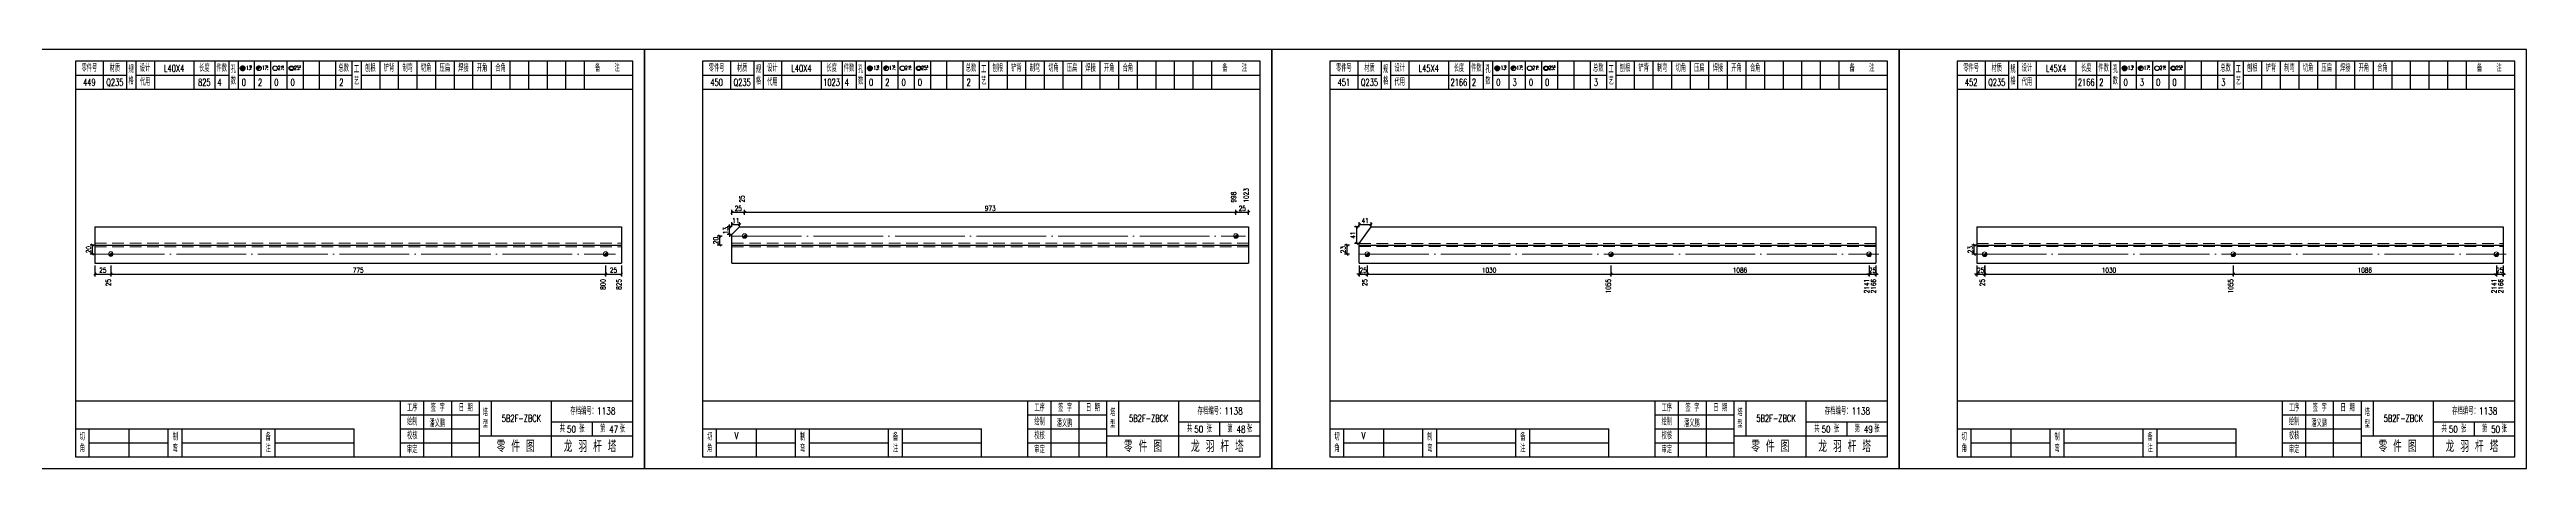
# Model space of a CAD drawing. Header units: millimetres. Extents: x 0 to 30240, y -10896 to -1348.
# Drawn here: x 12434 to 13500, y -3152 to -2972 of the extents above; entities that cross this region are included whole.
import ezdxf
from ezdxf.enums import TextEntityAlignment as Align

# ---------------------------------------------------------------- set-up
doc = ezdxf.new("R2010")
doc.units = ezdxf.units.MM
doc.header["$LTSCALE"] = 20
doc.header["$PDMODE"] = 1
doc.linetypes.add('DASHDOT2X', pattern=[1.75, 1.5, -0.125, 0, -0.125])
doc.linetypes.add('HIDDEN', pattern=[0.375, 0.25, -0.125])
for name, color, linetype, lineweight in [('1', 7, 'Continuous', 25), ('11', 3, 'Continuous', 13), ('2', 1, 'HIDDEN', 13), ('5', 1, 'Continuous', 13), ('7', 2, 'DASHDOT2X', 13)]:
    doc.layers.add(name, color=color, linetype=linetype, lineweight=lineweight)
doc.styles.get("Standard").update_dxf_attribs({"font": 'simplex', "width": 0.7, "bigfont": 'gbhzfs.shx'})
doc.styles.add('SYMBOL_TXT', font='txt.shx', dxfattribs={"width": 0.6})
doc.styles.add('TITLE_TXT', font='simplex.shx', dxfattribs={"width": 0.75, "height": 2.5, "bigfont": 'gbhzfs.shx'})
doc.dimstyles.get("Standard").update_dxf_attribs({"dimtxt": 2.1, "dimasz": 1, "dimexe": 1.05, "dimexo": 0, "dimgap": 0.63, "dimtad": 1, "dimzin": 0, "dimdsep": 46, "dimtxsty": 'standard', "dimblk": 'OBLIQUE', "dimblk1": 'OBLIQUE', "dimblk2": 'OBLIQUE', "dimcen": 0.09, "dimadec": 0, "dimazin": 0, "dimtfac": 1, "dimtdec": 1, "dimtix": 1, "dimtmove": 0, "dimatfit": 3, "dimfxl": 0, "dimtolj": 1, "dimtzin": 0, "dimarcsym": 0})
pattern_1 = [(0, (-3, 0), (0, 0.0125), [])]

# ---------------------------------------------------------------- blocks, each defined once
blk = doc.blocks.new('M12_HOLE')
h = blk.add_hatch()
h.set_pattern_fill('LINE', scale=0.1, style=0)
h.set_pattern_definition(pattern_1)
h.paths.add_polyline_path([(-5, 0, 1), (-1, 0, 1)])
at = {"color": 7}
blk.add_circle((-3, 0), 2, dxfattribs=at)
at = {"color": 7, "attachment_point": 1, "style": 'SYMBOL_TXT'}
for s, insert, char_height, width in [('13\\f??|b0|i0|c0|p54;.', (-0.1, 2.1), 3.5, 5.707), ('5', (3.7, 2.3), 1.8, 2.931)]:
    blk.add_mtext(s, dxfattribs=dict(at, insert=insert, char_height=char_height, width=width))
blk = doc.blocks.new('M16_HOLE')
h = blk.add_hatch()
h.set_pattern_fill('LINE', scale=0.1, style=0)
h.set_pattern_definition(pattern_1)
h.paths.add_polyline_path([(-1.6, 1.4, 0.668179), (-5, 0, 0.198912), (-4.4, -1.4)])
at = {"color": 7}
blk.add_circle((-3, 0), 2, dxfattribs=at)
at = {"color": 7, "attachment_point": 1, "style": 'SYMBOL_TXT'}
for s, insert, char_height, width in [('17.', (-0.4, 2.1), 3.5, 6.316), ('5', (3.6, 2.3), 1.8, 1.822)]:
    blk.add_mtext(s, dxfattribs=dict(at, insert=insert, char_height=char_height, width=width))
blk = doc.blocks.new('M20_HOLE')
at = {"color": 7}
blk.add_circle((-3, 0), 2, dxfattribs=at)
at = {"color": 7, "attachment_point": 1, "style": 'SYMBOL_TXT'}
for s, insert, char_height, width in [('21.', (-0.7, 2), 3.5, 6.074), ('5', (3.3, 2), 1.8, 1.458)]:
    blk.add_mtext(s, dxfattribs=dict(at, insert=insert, char_height=char_height, width=width))
blk = doc.blocks.new('M24_HOLE')
at = {"color": 7}
for radius in [2, 1.5]:
    blk.add_circle((-3, 0), radius, dxfattribs=at)
at = {"color": 7, "attachment_point": 1, "style": 'SYMBOL_TXT'}
for s, insert, char_height, width in [('25.', (-0.7, 2.1), 3.5, 2.429), ('5', (3.9, 2.3), 1.8, 1.944)]:
    blk.add_mtext(s, dxfattribs=dict(at, insert=insert, char_height=char_height, width=width))
blk = doc.blocks.new('JgCard')
for p, q in [((270, 180), (0, 180)), ((0, 180), (0, 0)), ((265, 175), (25, 175)), ((25, 175), (25, 5)), ((37, 175), (37, 163)), ((47, 175), (47, 163)), ((51, 175), (51, 163)), ((59, 175), (59, 163)), ((76, 175), (76, 163)), ((85, 175), (85, 163)), ((91, 175), (91, 163)), ((95, 175), (95, 163)), ((102, 175), (102, 163)), ((109, 175), (109, 163)), ((116, 175), (116, 163)), ((123, 175), (123, 163)), ((130, 175), (130, 163)), ((137, 175), (137, 163)), ((144, 175), (144, 163)), ((148, 175), (148, 163)), ((156, 175), (156, 163)), ((164, 175), (164, 163)), ((172, 175), (172, 163)), ((180, 175), (180, 163)), ((188, 175), (188, 163)), ((196, 175), (196, 163)), ((204, 175), (204, 163)), ((212, 175), (212, 163)), ((220, 175), (220, 163)), ((228, 175), (228, 163)), ((236, 175), (236, 163)), ((244, 175), (244, 163)), ((265, 5), (265, 175)), ((270, 0), (270, 180)), ((25, 169), (47, 169)), ((25, 163), (265, 163)), ((51, 169), (91, 169)), ((95, 169), (144, 169)), ((148, 169), (265, 169)), ((25, 29), (265, 29)), ((165, 5), (165, 29)), ((165, 23), (199, 23)), ((175, 5), (175, 29)), ((187, 5), (187, 29)), ((199, 5), (199, 29)), ((204, 29), (204, 14)), ((230, 5), (230, 29)), ((25, 17), (145, 17)), ((31, 5), (31, 17)), ((31, 11), (65, 11)), ((48, 17), (48, 5)), ((65, 5), (65, 17)), ((71, 5), (71, 17)), ((71, 11), (105, 11)), ((105, 5), (105, 17)), ((111, 5), (111, 17)), ((111, 11), (145, 11)), ((145, 5), (145, 17)), ((165, 17), (199, 17)), ((165, 11), (199, 11)), ((199, 14), (265, 14)), ((230, 20), (265, 20)), ((247.5, 20), (247.5, 14)), ((0, 0), (270, 0)), ((25, 5), (265, 5))]:
    blk.add_line(p, q)
blk.add_lwpolyline([(96, 172, -1), (98, 172, -1)], format="xyb", close=True)
blk.add_point((145, 96))
at = {"xscale": 0.5, "yscale": 0.5, "zscale": 0.5}
for name, p in [('M12_HOLE', (98.5, 172)), ('M16_HOLE', (105.5, 172)), ('M20_HOLE', (112.5, 172)), ('M24_HOLE', (119.5, 172))]:
    blk.add_blockref(name, p, dxfattribs=at)
at = {"style": 'TITLE_TXT', "width": 0.75}
for s, height, p in [('存档编号：1138', 3.08, (238, 23.1)), ('潘义鹏', 3, (177.4, 17.9)), ('龙 羽 杆 塔', 5, (235.2, 7))]:
    blk.add_text(s, height=height, dxfattribs=at).set_placement(p)
at = {"attachment_point": 5, "style": 'TITLE_TXT'}
for s, insert, char_height, width in [('零件号', (31, 172), 3, 15), ('材质', (42, 172), 3, 8), ('规格', (49, 169), 3, 4), ('设计', (55, 172), 3, 8), ('长度', (80.5, 172), 3, 8), ('件数', (88, 172), 3, 6), ('孔数', (93, 169), 3, 4), ('总数', (140.5, 172), 3, 7), ('工\\P艺', (146, 169), 3, 4), ('刨根', (152, 172), 3, 8), ('铲背', (160, 172), 3, 8), ('制弯', (168, 172), 3, 8), ('切角', (176, 172), 3, 8), ('压扁', (184, 172), 3, 8), ('焊接', (192, 172), 3, 8), ('开角', (200, 172), 3, 8), ('合角', (208, 172), 3, 8), ('备    注', (254, 172), 3, 22), ('代用', (55, 166), 3, 8), ('绘制', (170, 20), 3, 10), ('工序', (170, 26), 3, 10), ('签 字', (181, 26), 3, 12), ('日 期', (193, 26), 3, 12), ('塔\\P型', (201.5, 21.5), 3, 5), ('切\\P角', (28, 11), 3, 6), ('制\\P弯', (68, 11), 3, 6), ('备\\P注', (108, 11), 3, 6), ('校核', (170, 14), 3, 10), ('零 件 图', (214.5, 9.5), 5, 31), ('共    张', (238.8, 17), 3, 17.5), ('第    张', (256.2, 17), 3, 17.5), ('审定', (170, 8), 3, 10)]:
    blk.add_mtext(s, dxfattribs=dict(at, insert=insert, char_height=char_height, width=width))
blk = doc.blocks.new('M16')
for p, q in [((-0.7, -0.7), (0.7, 0.7)), ((-0.4, 0), (0.4, 0)), ((0, 0.4), (0, -0.4))]:
    blk.add_line(p, q)
blk.add_circle((0, 0), 1)
for radius in [0.8, 0.6, 0.4, 0.2]:
    blk.add_arc((0, 0), radius, 225, 45)
blk = doc.blocks.new('_Oblique')
at = {"color": 0, "linetype": 'ByBlock', "lineweight": -2}
blk.add_line((-0.5, -0.5), (0.5, 0.5), dxfattribs=at)
blk = doc.blocks.new('*D2278')
at = {"layer": '11', "color": 0, "lineweight": -2}
for p, q in [((12727.6, -3048.4), (12725.5, -3048.4)), ((12726.5, -3048.4), (12726.5, -3047.4)), ((12726.5, -3051.7), (12726.5, -3048.4)), ((12727.6, -3051.7), (12725.5, -3051.7)), ((12726.5, -3051.7), (12726.5, -3052.7))]:
    blk.add_line(p, q, dxfattribs=at)
at = {"layer": 'Defpoints', "color": 0}
for p in [(12726.5, -3048.4), (12727.6, -3048.4), (12727.6, -3051.7)]:
    blk.add_point(p, dxfattribs=at)
at = {"layer": '11', "color": 0, "lineweight": -2}
for p, rotation in [((12726.5, -3048.4), 270), ((12726.5, -3051.7), 90)]:
    blk.add_blockref('_Oblique', p, dxfattribs=dict(at, rotation=rotation))
at = {"layer": '11', "color": 0, "insert": (12724.9, -3050), "char_height": 2.1, "attachment_point": 5, "rotation": 90}
blk.add_mtext('\\A1;13', dxfattribs=at)
blk = doc.blocks.new('*D2281')
at = {"layer": '11', "color": 0, "lineweight": -2}
for p, q in [((12997.6, -3068.7), (12996.6, -3068.7)), ((12997.6, -3065), (12997.6, -3069.7)), ((12997.6, -3068.7), (13001, -3068.7)), ((13001, -3065), (13001, -3069.7)), ((13001, -3068.7), (13002, -3068.7))]:
    blk.add_line(p, q, dxfattribs=at)
at = {"layer": 'Defpoints', "color": 0}
for p in [(12997.6, -3065), (13001, -3065), (13001, -3068.7)]:
    blk.add_point(p, dxfattribs=at)
at = {"layer": '11', "color": 0, "lineweight": -2}
blk.add_blockref('_Oblique', (12997.6, -3068.7), dxfattribs=at)
at = {"layer": '11', "color": 0, "lineweight": -2, "rotation": 180}
blk.add_blockref('_Oblique', (13001, -3068.7), dxfattribs=at)
at = {"layer": '11', "color": 0, "insert": (12999.3, -3067), "char_height": 2.1, "attachment_point": 5}
blk.add_mtext('\\A1;25', dxfattribs=at)
blk = doc.blocks.new('*D2284')
at = {"layer": '11', "color": 0, "lineweight": -2}
for p, q in [((13217.1, -3068.7), (13216.1, -3068.7)), ((13217.1, -3065), (13217.1, -3069.7)), ((13217.1, -3068.7), (13220, -3068.7)), ((13220, -3065), (13220, -3069.7)), ((13220, -3068.7), (13221, -3068.7))]:
    blk.add_line(p, q, dxfattribs=at)
at = {"layer": 'Defpoints', "color": 0}
for p in [(13217.1, -3065), (13220, -3065), (13220, -3068.7)]:
    blk.add_point(p, dxfattribs=at)
at = {"layer": '11', "color": 0, "lineweight": -2}
blk.add_blockref('_Oblique', (13217.1, -3068.7), dxfattribs=at)
at = {"layer": '11', "color": 0, "lineweight": -2, "rotation": 180}
blk.add_blockref('_Oblique', (13220, -3068.7), dxfattribs=at)
at = {"layer": '11', "color": 0, "insert": (13218.5, -3067), "char_height": 2.1, "attachment_point": 5}
blk.add_mtext('\\A1;25', dxfattribs=at)
blk = doc.blocks.new('*D2288')
at = {"layer": '11', "color": 0, "lineweight": -2}
for p, q in [((13263.4, -3068.7), (13262.4, -3068.7)), ((13263.4, -3065), (13263.4, -3069.7)), ((13263.4, -3068.7), (13266.8, -3068.7)), ((13266.8, -3065), (13266.8, -3069.7)), ((13266.8, -3068.7), (13267.8, -3068.7))]:
    blk.add_line(p, q, dxfattribs=at)
at = {"layer": 'Defpoints', "color": 0}
for p in [(13263.4, -3065), (13266.8, -3065), (13266.8, -3068.7)]:
    blk.add_point(p, dxfattribs=at)
at = {"layer": '11', "color": 0, "lineweight": -2}
blk.add_blockref('_Oblique', (13263.4, -3068.7), dxfattribs=at)
at = {"layer": '11', "color": 0, "lineweight": -2, "rotation": 180}
blk.add_blockref('_Oblique', (13266.8, -3068.7), dxfattribs=at)
at = {"layer": '11', "color": 0, "insert": (13265.1, -3067), "char_height": 2.1, "attachment_point": 5}
blk.add_mtext('\\A1;25', dxfattribs=at)
blk = doc.blocks.new('*D2291')
at = {"layer": '11', "color": 0, "lineweight": -2}
for p, q in [((13487.1, -3068.7), (13486.1, -3068.7)), ((13487.1, -3065), (13487.1, -3069.7)), ((13487.1, -3068.7), (13490, -3068.7)), ((13490, -3065), (13490, -3069.7)), ((13490, -3068.7), (13491, -3068.7))]:
    blk.add_line(p, q, dxfattribs=at)
at = {"layer": 'Defpoints', "color": 0}
for p in [(13487.1, -3065), (13490, -3065), (13490, -3068.7)]:
    blk.add_point(p, dxfattribs=at)
at = {"layer": '11', "color": 0, "lineweight": -2}
blk.add_blockref('_Oblique', (13487.1, -3068.7), dxfattribs=at)
at = {"layer": '11', "color": 0, "lineweight": -2, "rotation": 180}
blk.add_blockref('_Oblique', (13490, -3068.7), dxfattribs=at)
at = {"layer": '11', "color": 0, "insert": (13488.5, -3067), "char_height": 2.1, "attachment_point": 5}
blk.add_mtext('\\A1;25', dxfattribs=at)

msp = doc.modelspace()

# ---------------------------------------------------------------- linework, layer by layer
at = {"layer": '1'}
for p, q in [((12453.4, -3048.392), (12453.4, -3063.932)), ((12453.4, -3048.392), (12680, -3048.392)), ((12680, -3048.392), (12680, -3063.932)), ((12727.6, -3051.695), (12730.86, -3048.392)), ((12730.86, -3048.392), (12950, -3048.392)), ((12950, -3048.392), (12950, -3063.932)), ((12997.6, -3055.472), (13002.669, -3048.392)), ((13002.669, -3048.392), (13220, -3048.392)), ((13220, -3048.392), (13220, -3063.932)), ((13263.4, -3048.392), (13263.4, -3063.932)), ((13263.4, -3048.392), (13490, -3048.392)), ((13490, -3048.392), (13490, -3063.932)), ((12453.4, -3056.162), (12680, -3056.162)), ((12727.6, -3056.162), (12727.6, -3051.695)), ((12727.6, -3063.932), (12727.6, -3056.162)), ((12727.6, -3056.162), (12950, -3056.162)), ((12997.6, -3056.162), (12997.6, -3055.472)), ((12997.6, -3063.932), (12997.6, -3056.162)), ((12997.6, -3056.162), (13220, -3056.162)), ((13263.4, -3056.162), (13490, -3056.162)), ((12453.4, -3063.932), (12680, -3063.932)), ((12727.6, -3063.932), (12950, -3063.932)), ((12997.6, -3063.932), (13220, -3063.932)), ((13263.4, -3063.932), (13490, -3063.932))]:
    msp.add_line(p, q, dxfattribs=at)
at = {"layer": '2'}
for p, q in [((12453.4, -3055.385), (12680, -3055.385)), ((12453.4, -3056.939), (12680, -3056.939)), ((12727.6, -3055.385), (12950, -3055.385)), ((12727.6, -3056.939), (12950, -3056.939)), ((12997.6, -3055.472), (13220, -3055.472)), ((12997.6, -3056.853), (13220, -3056.853)), ((13263.4, -3055.472), (13490, -3055.472)), ((13263.4, -3056.853), (13490, -3056.853))]:
    msp.add_line(p, q, dxfattribs=at)
at = {"layer": '7'}
for p, q in [((12727.6, -3052.277), (12948.71, -3052.277)), ((12453.4, -3060.047), (12677.419, -3060.047)), ((12997.6, -3060.134), (13221.26, -3060.134)), ((13263.4, -3060.134), (13491.26, -3060.134))]:
    msp.add_line(p, q, dxfattribs=at)

# ---------------------------------------------------------------- block references
at = {"layer": '1'}
for p in [(12420, -3152.162), (12690, -3152.162), (12960, -3152.162), (13230, -3152.162)]:
    msp.add_blockref('JgCard', p, dxfattribs=at)
at = {"layer": '5'}
for p in [(12460.269, -3060.047), (12673.219, -3060.047), (12733.034, -3052.277), (12944.51, -3052.277), (13001.04, -3060.134), (13105.926, -3060.134), (13217.06, -3060.134), (13266.84, -3060.134), (13373.772, -3060.134), (13487.06, -3060.134)]:
    msp.add_blockref('M16', p, dxfattribs=at)

# ---------------------------------------------------------------- texts
at = {"style": 'TITLE_TXT', "width": 0.75}
for s, p in [('50', (12656.602, -3136.805)), ('47', (12674.791, -3136.851)), ('50', (12926.602, -3136.805)), ('48', (12944.791, -3136.851)), ('50', (13196.602, -3136.805)), ('49', (13214.791, -3136.851)), ('50', (13466.602, -3136.805)), ('50', (13484.791, -3136.851))]:
    msp.add_text(s, height=3, dxfattribs=at).set_placement(p)
at = {"layer": '1', "width": 0.7}
for s, p in [('449', (12451, -2986.162)), ('Q235', (12462, -2986.162)), ('L40X4', (12487.5, -2980.162)), ('825', (12500.5, -2986.162)), ('4', (12507, -2986.162)), ('0', (12517.5, -2986.162)), ('2', (12524.5, -2986.162)), ('0', (12531.5, -2986.162)), ('0', (12538.5, -2986.162)), ('2', (12559.5, -2986.162)), ('450', (12721, -2986.162)), ('Q235', (12732, -2986.162)), ('L40X4', (12757.5, -2980.162)), ('1023', (12770.5, -2986.162)), ('4', (12777, -2986.162)), ('0', (12787.5, -2986.162)), ('2', (12794.5, -2986.162)), ('0', (12801.5, -2986.162)), ('0', (12808.5, -2986.162)), ('2', (12829.5, -2986.162)), ('451', (12991, -2986.162)), ('Q235', (13002, -2986.162)), ('L45X4', (13027.5, -2980.162)), ('2166', (13040.5, -2986.162)), ('2', (13047, -2986.162)), ('0', (13057.5, -2986.162)), ('3', (13064.5, -2986.162)), ('0', (13071.5, -2986.162)), ('0', (13078.5, -2986.162)), ('3', (13099.5, -2986.162)), ('452', (13261, -2986.162)), ('Q235', (13272, -2986.162)), ('L45X4', (13297.5, -2980.162)), ('2166', (13310.5, -2986.162)), ('2', (13317, -2986.162)), ('0', (13327.5, -2986.162)), ('3', (13334.5, -2986.162)), ('0', (13341.5, -2986.162)), ('0', (13348.5, -2986.162)), ('3', (13369.5, -2986.162)), ('V', (12729.5, -3138.162)), ('V', (12999.5, -3138.162))]:
    msp.add_text(s, height=3, dxfattribs=at).set_placement(p, align=Align.MIDDLE_CENTER)
for s, p in [('25', (12733.021, -3037.892)), ('998', (12944.566, -3037.892)), ('1023', (12950, -3037.892))]:
    msp.add_text(s, height=2.1, rotation=90, dxfattribs=at).set_placement(p)
for s, p in [('25', (12460.269, -3070.757)), ('800', (12673.165, -3070.757)), ('825', (12680, -3070.757)), ('25', (13001.041, -3070.757)), ('1055', (13105.899, -3070.757)), ('2141', (13217.057, -3070.757)), ('2166', (13220, -3070.757)), ('25', (13266.84, -3070.757)), ('1055', (13373.745, -3070.757)), ('2141', (13487.059, -3070.757)), ('2166', (13490, -3070.757))]:
    msp.add_text(s, height=2.1, rotation=90, dxfattribs=at).set_placement(p, align=Align.RIGHT)
at = {"layer": '1', "char_height": 3, "width": 26, "attachment_point": 5}
for insert in [(12637, -3130.662), (12907, -3130.662), (13177, -3130.662), (13447, -3130.662)]:
    msp.add_mtext('5B2F-ZBCK', dxfattribs=dict(at, insert=insert))

# ---------------------------------------------------------------- dimensions: what is measured, and where the dimension line sits
at = {"layer": '1'}
for base, p1, p2, text in [((12452.35, -3056.162), (12453.35, -3060.047), (12453.35, -3056.162), '20'), ((12722.35, -3052.277), (12723.35, -3056.162), (12723.35, -3052.277), '20'), ((12992.35, -3056.162), (12993.35, -3060.134), (12993.35, -3056.162), '23'), ((13262.35, -3056.162), (13263.35, -3060.134), (13263.35, -3056.162), '23')]:
    msp.add_linear_dim(base=base, p1=p1, p2=p2, angle=90, text=text, dimstyle='standard', dxfattribs=at).render()
at = {"layer": '11'}
dim = msp.add_linear_dim(base=(12726.55, -3048.392), p1=(12727.6, -3051.695), p2=(12727.6, -3048.392), angle=90, text='13', dimstyle='standard', dxfattribs=at)
dim.commit()
dim.dimension.update_dxf_attribs({"geometry": '*D2278', "text_midpoint": (12724.87, -3050.044)})
for base, p1, p2, text in [((12733.034, -3042.092), (12727.6, -3043.142), (12733.034, -3043.142), '25'), ((12730.86, -3047.342), (12727.6, -3048.392), (12730.86, -3048.392), '11'), ((12944.51, -3042.092), (12733.034, -3043.142), (12944.51, -3043.142), '973'), ((12950, -3042.092), (12944.51, -3043.142), (12950, -3043.142), '25'), ((13002.669, -3047.342), (12997.6, -3048.392), (13002.669, -3048.392), '41'), ((12460.269, -3068.657), (12453.4, -3064.982), (12460.269, -3064.982), '25'), ((12673.219, -3068.657), (12460.269, -3064.982), (12673.219, -3064.982), '775'), ((12680, -3068.657), (12673.219, -3064.982), (12680, -3064.982), '25'), ((13105.926, -3068.657), (13001.04, -3064.982), (13105.926, -3064.982), '1030'), ((13217.06, -3068.657), (13105.926, -3064.982), (13217.06, -3064.982), '1086'), ((13373.772, -3068.657), (13266.84, -3064.982), (13373.772, -3064.982), '1030'), ((13487.06, -3068.657), (13373.772, -3064.982), (13487.06, -3064.982), '1086')]:
    msp.add_linear_dim(base=base, p1=p1, p2=p2, text=text, dimstyle='standard', dxfattribs=at).render()
msp.add_linear_dim(base=(12996.55, -3048.392), p1=(12997.6, -3055.472), p2=(12997.6, -3048.392), angle=90, text='41', dimstyle='standard', dxfattribs=at).render()
for base, p1, p2, picture, middle in [((13001.04, -3068.657), (12997.6, -3064.982), (13001.04, -3064.982), '*D2281', (12999.32, -3066.977)), ((13220, -3068.657), (13217.06, -3064.982), (13220, -3064.982), '*D2284', (13218.53, -3066.977)), ((13266.84, -3068.657), (13263.4, -3064.982), (13266.84, -3064.982), '*D2288', (13265.12, -3066.977)), ((13490, -3068.657), (13487.06, -3064.982), (13490, -3064.982), '*D2291', (13488.53, -3066.977))]:
    dim = msp.add_linear_dim(base=base, p1=p1, p2=p2, text='25', dimstyle='standard', dxfattribs=at)
    dim.commit()
    dim.dimension.update_dxf_attribs({"geometry": picture, "text_midpoint": middle})

doc.saveas('drawing.dxf')
